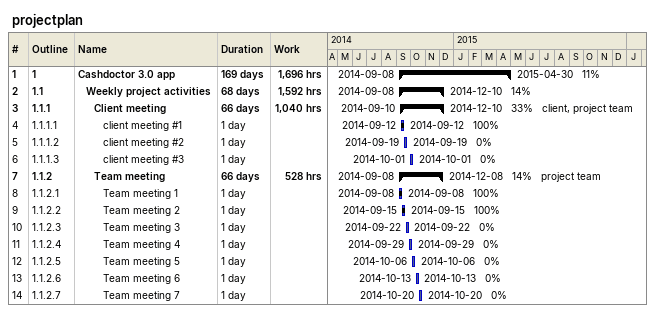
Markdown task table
projectplan

| ID | WBS | Task | Duration | Start | Finish | Resources | % complete | Work (h) |
|---|---|---|---|---|---|---|---|---|
| 1 | 1 | **Cashdoctor 3.0 app** | 169d | 2014-09-08 | 2015-04-30 |  | 11 | 1696 |
| 2 | 1.1 | **Weekly project activities** | 68d | 2014-09-08 | 2014-12-10 |  | 14 | 1592 |
| 3 | 1.1.1 | **Client meeting** | 66d | 2014-09-10 | 2014-12-10 | client, project team | 33 | 1040 |
| 4 | 1.1.1.1 | client meeting #1 | 1d | 2014-09-12 | 2014-09-12 |  | 100 |  |
| 5 | 1.1.1.2 | client meeting #2 | 1d | 2014-09-19 | 2014-09-19 |  | 0 |  |
| 6 | 1.1.1.3 | client meeting #3 | 1d | 2014-10-01 | 2014-10-01 |  | 0 |  |
| 7 | 1.1.2 | **Team meeting** | 66d | 2014-09-08 | 2014-12-08 | project team | 14 | 528 |
| 8 | 1.1.2.1 | Team meeting 1 | 1d | 2014-09-08 | 2014-09-08 |  | 100 |  |
| 9 | 1.1.2.2 | Team meeting 2 | 1d | 2014-09-15 | 2014-09-15 |  | 100 |  |
| 10 | 1.1.2.3 | Team meeting 3 | 1d | 2014-09-22 | 2014-09-22 |  | 0 |  |
| 11 | 1.1.2.4 | Team meeting 4 | 1d | 2014-09-29 | 2014-09-29 |  | 0 |  |
| 12 | 1.1.2.5 | Team meeting 5 | 1d | 2014-10-06 | 2014-10-06 |  | 0 |  |
| 13 | 1.1.2.6 | Team meeting 6 | 1d | 2014-10-13 | 2014-10-13 |  | 0 |  |
| 14 | 1.1.2.7 | Team meeting 7 | 1d | 2014-10-20 | 2014-10-20 |  | 0 |  |
